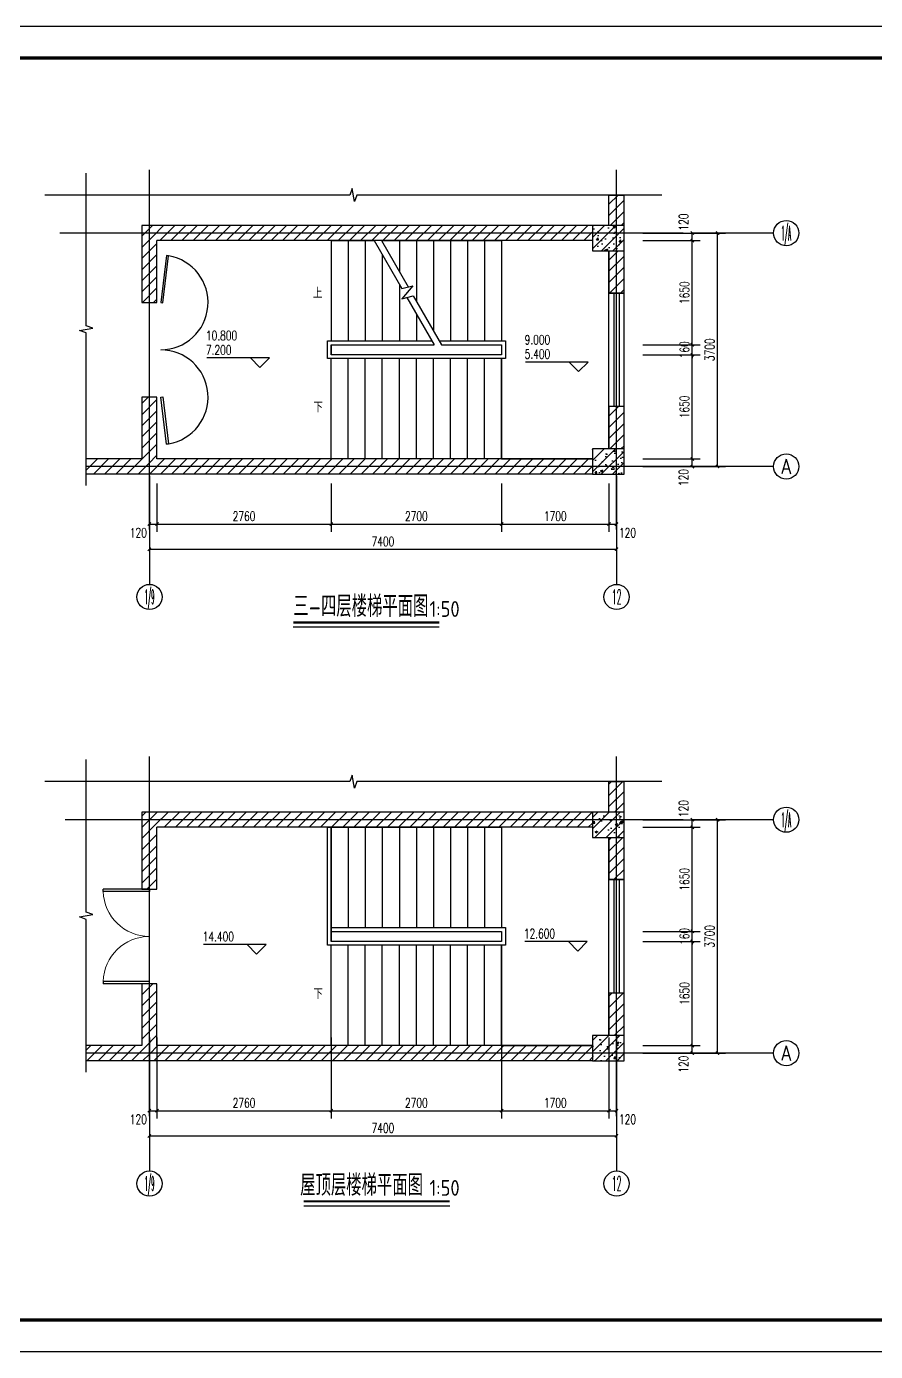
# Model space of a CAD drawing. Extents: x -522490 to 417652, y 450811 to 1108047.
# Drawn here: x 356802 to 370251, y 474331 to 495331 of the extents above; entities that cross this region are included whole.
import ezdxf
from ezdxf.enums import TextEntityAlignment as Align

# ---------------------------------------------------------------- set-up
doc = ezdxf.new("R2010")
doc.units = 0
doc.header["$LTSCALE"] = 1000
doc.header["$MEASUREMENT"] = 0
for name, color, linetype in [('AXIS', 3, 'Continuous'), ('AXIS_TEXT', 7, 'Continuous'), ('COLUMN', 9, 'Continuous'), ('DIM_ELEV', 3, 'Continuous'), ('DIM_SYMB', 3, 'Continuous'), ('DOTE', 1, 'Continuous'), ('PUB_DIM', 3, 'Continuous'), ('PUB_HATCH', 8, 'Continuous'), ('PUB_TEXT', 7, 'Continuous'), ('PUB_TITLE', 4, 'Continuous'), ('STAIR', 2, 'Continuous'), ('WALL', 9, 'Continuous'), ('WINDOW', 4, 'Continuous')]:
    doc.layers.add(name, color=color, linetype=linetype)
doc.styles.add('_TCH_AXIS', font='COMPLEX', dxfattribs={"bigfont": 'GBCBIG'})
doc.styles.add('_TCH_DIM', font='SIMPLEX', dxfattribs={"bigfont": 'GBCBIG'})
doc.styles.add('_TCH_DIM_T3', font='SIMPLEX', dxfattribs={"width": 0.705882, "bigfont": 'GBCBIG'})
doc.styles.get("Standard").update_dxf_attribs({"font": 'gbenor.shx', "bigfont": 'gbcbig.shx'})
doc.dimstyles.new('_TCH_ARCH&&50', dxfattribs={"dimtxt": 148.75, "dimasz": 50, "dimexe": 125, "dimexo": 150, "dimgap": 50, "dimtad": 1, "dimdec": 0, "dimzin": 0, "dimdsep": 46, "dimtxsty": '_TCH_DIM_T3', "dimblk": 'ARCHTICK', "dimcen": 0.09, "dimclrt": 7, "dimazin": 2, "dimtfac": 1, "dimtdec": 0, "dimtix": 1, "dimtmove": 2, "dimatfit": 3, "dimfxl": 0, "dimtolj": 1, "dimtzin": 0, "dimarcsym": 0})
pattern_1 = [(45, (0, 89.76), (-88.388383, 88.388383), [])]
pattern_2 = [(45, (0, 0), (-88.388348, 88.388348), []), (50, (0, 0), (358.63009, -31.37607), [37.5, -412.5]), (355, (0, 0), (-69.37567, 376.09607), [30, -330]), (100.4514, (29.9, -2.6), (289.2547, 344.71977), [31.8701, -350.57106]), (46.1842, (0, 100), (533.62052, -82.7595), [56.25, -618.75]), (96.6356, (44.47, 93.1), (467.33135, 487.05894), [47.80514, -525.8565]), (351.1842, (0, 100), (467.33097, 487.0593), [45, -495]), (21, (50, 75), (298.45353, -201.30945), [37.5, -412.5]), (326, (50, 75), (121.65767, 362.57502), [30, -330]), (71.4514, (74.87, 58.22), (420.11131, 161.26525), [31.8701, -350.57106]), (37.5, (0, 0), (6.079928, 166.446927), [0, -326, 0, -335, 0, -331.25]), (7.5, (0, 0), (131.53477, 197.205856), [0, -191, 0, -318.5, 0, -126.25]), (327.5, (-111.5, 0), (266.911218, -11.277436), [0, -125, 0, -390, 0, -517.5]), (317.5, (-161.5, 0), (291.593085, 50.05249), [0, -162.5, 0, -259, 0, -367.5])]

# ---------------------------------------------------------------- blocks, each defined once
blk = doc.blocks.new('_ArchTick')
at = {"color": 0, "linetype": 'ByBlock', "const_width": 0.4}
blk.add_lwpolyline([(-0.5, -0.5), (0.5, 0.5)], dxfattribs=at)
blk = doc.blocks.new('*D268')
at = {"layer": 'Defpoints', "color": 0}
for p in [(358748, 479460), (358868, 479460), (358868, 478148)]:
    blk.add_point(p, dxfattribs=at)
at = {"layer": 'PUB_DIM', "color": 0, "lineweight": -2}
for p, q in [((358748, 479310), (358748, 478023)), ((358868, 479310), (358868, 478023)), ((358748, 478148), (358868, 478148))]:
    blk.add_line(p, q, dxfattribs=at)
at = {"layer": 'PUB_DIM', "color": 0, "lineweight": -2, "xscale": 50, "yscale": 50, "zscale": 50, "rotation": 180}
blk.add_blockref('_ArchTick', (358748, 478148), dxfattribs=at)
at = {"layer": 'PUB_DIM', "color": 0, "lineweight": -2, "xscale": 50, "yscale": 50, "zscale": 50}
blk.add_blockref('_ArchTick', (358868, 478148), dxfattribs=at)
at = {"layer": 'PUB_DIM', "color": 7, "insert": (358573, 478011), "char_height": 148.8, "attachment_point": 5, "style": '_TCH_DIM_T3'}
blk.add_mtext('\\A1;120', dxfattribs=at)
blk = doc.blocks.new('*D269')
at = {"layer": 'Defpoints', "color": 0}
for p in [(358868, 479460), (361628, 479460), (361628, 478148)]:
    blk.add_point(p, dxfattribs=at)
at = {"layer": 'PUB_DIM', "color": 0, "lineweight": -2}
for p, q in [((358868, 479310), (358868, 478023)), ((361628, 479310), (361628, 478023)), ((358868, 478148), (361628, 478148))]:
    blk.add_line(p, q, dxfattribs=at)
at = {"layer": 'PUB_DIM', "color": 0, "lineweight": -2, "xscale": 50, "yscale": 50, "zscale": 50, "rotation": 180}
blk.add_blockref('_ArchTick', (358868, 478148), dxfattribs=at)
at = {"layer": 'PUB_DIM', "color": 0, "lineweight": -2, "xscale": 50, "yscale": 50, "zscale": 50}
blk.add_blockref('_ArchTick', (361628, 478148), dxfattribs=at)
at = {"layer": 'PUB_DIM', "color": 7, "insert": (360248, 478273), "char_height": 148.8, "attachment_point": 5, "style": '_TCH_DIM_T3'}
blk.add_mtext('\\A1;2760', dxfattribs=at)
blk = doc.blocks.new('*D270')
at = {"layer": 'Defpoints', "color": 0}
for p in [(361628, 479460), (364328, 479460), (364328, 478148)]:
    blk.add_point(p, dxfattribs=at)
at = {"layer": 'PUB_DIM', "color": 0, "lineweight": -2}
for p, q in [((361628, 479310), (361628, 478023)), ((364328, 479310), (364328, 478023)), ((361628, 478148), (364328, 478148))]:
    blk.add_line(p, q, dxfattribs=at)
at = {"layer": 'PUB_DIM', "color": 0, "lineweight": -2, "xscale": 50, "yscale": 50, "zscale": 50, "rotation": 180}
blk.add_blockref('_ArchTick', (361628, 478148), dxfattribs=at)
at = {"layer": 'PUB_DIM', "color": 0, "lineweight": -2, "xscale": 50, "yscale": 50, "zscale": 50}
blk.add_blockref('_ArchTick', (364328, 478148), dxfattribs=at)
at = {"layer": 'PUB_DIM', "color": 7, "insert": (362978, 478273), "char_height": 148.8, "attachment_point": 5, "style": '_TCH_DIM_T3'}
blk.add_mtext('\\A1;2700', dxfattribs=at)
blk = doc.blocks.new('*D271')
at = {"layer": 'Defpoints', "color": 0}
for p in [(364328, 479460), (366028, 479460), (366028, 478148)]:
    blk.add_point(p, dxfattribs=at)
at = {"layer": 'PUB_DIM', "color": 0, "lineweight": -2}
for p, q in [((364328, 479310), (364328, 478023)), ((366028, 479310), (366028, 478023)), ((364328, 478148), (366028, 478148))]:
    blk.add_line(p, q, dxfattribs=at)
at = {"layer": 'PUB_DIM', "color": 0, "lineweight": -2, "xscale": 50, "yscale": 50, "zscale": 50, "rotation": 180}
blk.add_blockref('_ArchTick', (364328, 478148), dxfattribs=at)
at = {"layer": 'PUB_DIM', "color": 0, "lineweight": -2, "xscale": 50, "yscale": 50, "zscale": 50}
blk.add_blockref('_ArchTick', (366028, 478148), dxfattribs=at)
at = {"layer": 'PUB_DIM', "color": 7, "insert": (365178, 478273), "char_height": 148.8, "attachment_point": 5, "style": '_TCH_DIM_T3'}
blk.add_mtext('\\A1;1700', dxfattribs=at)
blk = doc.blocks.new('*D272')
at = {"layer": 'Defpoints', "color": 0}
for p in [(366028, 479460), (366148, 479460), (366148, 478148)]:
    blk.add_point(p, dxfattribs=at)
at = {"layer": 'PUB_DIM', "color": 0, "lineweight": -2}
for p, q in [((366028, 479310), (366028, 478023)), ((366148, 479310), (366148, 478023)), ((366028, 478148), (366148, 478148))]:
    blk.add_line(p, q, dxfattribs=at)
at = {"layer": 'PUB_DIM', "color": 0, "lineweight": -2, "xscale": 50, "yscale": 50, "zscale": 50, "rotation": 180}
blk.add_blockref('_ArchTick', (366028, 478148), dxfattribs=at)
at = {"layer": 'PUB_DIM', "color": 0, "lineweight": -2, "xscale": 50, "yscale": 50, "zscale": 50}
blk.add_blockref('_ArchTick', (366148, 478148), dxfattribs=at)
at = {"layer": 'PUB_DIM', "color": 7, "insert": (366323, 478011), "char_height": 148.8, "attachment_point": 5, "style": '_TCH_DIM_T3'}
blk.add_mtext('\\A1;120', dxfattribs=at)
blk = doc.blocks.new('*D273')
at = {"layer": 'Defpoints', "color": 0}
for p in [(358748, 479060), (366148, 479060), (366148, 477748)]:
    blk.add_point(p, dxfattribs=at)
at = {"layer": 'PUB_DIM', "color": 0, "lineweight": -2}
for p, q in [((358748, 478910), (358748, 477623)), ((366148, 478910), (366148, 477623)), ((358748, 477748), (366148, 477748))]:
    blk.add_line(p, q, dxfattribs=at)
at = {"layer": 'PUB_DIM', "color": 0, "lineweight": -2, "xscale": 50, "yscale": 50, "zscale": 50, "rotation": 180}
blk.add_blockref('_ArchTick', (358748, 477748), dxfattribs=at)
at = {"layer": 'PUB_DIM', "color": 0, "lineweight": -2, "xscale": 50, "yscale": 50, "zscale": 50}
blk.add_blockref('_ArchTick', (366148, 477748), dxfattribs=at)
at = {"layer": 'PUB_DIM', "color": 7, "insert": (362448, 477873), "char_height": 148.8, "attachment_point": 5, "style": '_TCH_DIM_T3'}
blk.add_mtext('\\A1;7400', dxfattribs=at)
blk = doc.blocks.new('*D274')
at = {"layer": 'Defpoints', "color": 0}
for p in [(366414, 479180), (366414, 479060), (367349, 479180)]:
    blk.add_point(p, dxfattribs=at)
at = {"layer": 'PUB_DIM', "color": 0, "lineweight": -2}
for p, q in [((366564, 479180), (367474, 479180)), ((366564, 479060), (367474, 479060)), ((367349, 479060), (367349, 479180))]:
    blk.add_line(p, q, dxfattribs=at)
at = {"layer": 'PUB_DIM', "color": 0, "lineweight": -2, "xscale": 50, "yscale": 50, "zscale": 50}
for p, rotation in [((367349, 479180), 90), ((367349, 479060), 270)]:
    blk.add_blockref('_ArchTick', p, dxfattribs=dict(at, rotation=rotation))
at = {"layer": 'PUB_DIM', "color": 7, "insert": (367211, 478885), "char_height": 148.8, "attachment_point": 5, "rotation": 90, "style": '_TCH_DIM_T3'}
blk.add_mtext('\\A1;120', dxfattribs=at)
blk = doc.blocks.new('*D275')
at = {"layer": 'Defpoints', "color": 0}
for p in [(366414, 480830), (367349, 480830), (366414, 479180)]:
    blk.add_point(p, dxfattribs=at)
at = {"layer": 'PUB_DIM', "color": 0, "lineweight": -2}
for p, q in [((366564, 480830), (367474, 480830)), ((367349, 479180), (367349, 480830)), ((366564, 479180), (367474, 479180))]:
    blk.add_line(p, q, dxfattribs=at)
at = {"layer": 'PUB_DIM', "color": 0, "lineweight": -2, "xscale": 50, "yscale": 50, "zscale": 50}
for p, rotation in [((367349, 480830), 90), ((367349, 479180), 270)]:
    blk.add_blockref('_ArchTick', p, dxfattribs=dict(at, rotation=rotation))
at = {"layer": 'PUB_DIM', "color": 7, "insert": (367224, 480005), "char_height": 148.8, "attachment_point": 5, "rotation": 90, "style": '_TCH_DIM_T3'}
blk.add_mtext('\\A1;1650', dxfattribs=at)
blk = doc.blocks.new('*D276')
at = {"layer": 'Defpoints', "color": 0}
for p in [(366414, 480990), (367349, 480990), (366414, 480830)]:
    blk.add_point(p, dxfattribs=at)
at = {"layer": 'PUB_DIM', "color": 0, "lineweight": -2}
for p, q in [((366564, 480990), (367474, 480990)), ((367349, 480990), (367349, 481040)), ((367349, 480830), (367349, 480990)), ((366564, 480830), (367474, 480830)), ((367349, 480830), (367349, 480780))]:
    blk.add_line(p, q, dxfattribs=at)
at = {"layer": 'PUB_DIM', "color": 0, "lineweight": -2, "xscale": 50, "yscale": 50, "zscale": 50}
for p, rotation in [((367349, 480990), 270), ((367349, 480830), 90)]:
    blk.add_blockref('_ArchTick', p, dxfattribs=dict(at, rotation=rotation))
at = {"layer": 'PUB_DIM', "color": 7, "insert": (367224, 480910), "char_height": 148.8, "attachment_point": 5, "rotation": 90, "style": '_TCH_DIM_T3'}
blk.add_mtext('\\A1;160', dxfattribs=at)
blk = doc.blocks.new('*D277')
at = {"layer": 'Defpoints', "color": 0}
for p in [(366414, 482640), (367349, 482640), (366414, 480990)]:
    blk.add_point(p, dxfattribs=at)
at = {"layer": 'PUB_DIM', "color": 0, "lineweight": -2}
for p, q in [((366564, 482640), (367474, 482640)), ((367349, 480990), (367349, 482640)), ((366564, 480990), (367474, 480990))]:
    blk.add_line(p, q, dxfattribs=at)
at = {"layer": 'PUB_DIM', "color": 0, "lineweight": -2, "xscale": 50, "yscale": 50, "zscale": 50}
for p, rotation in [((367349, 482640), 90), ((367349, 480990), 270)]:
    blk.add_blockref('_ArchTick', p, dxfattribs=dict(at, rotation=rotation))
at = {"layer": 'PUB_DIM', "color": 7, "insert": (367224, 481815), "char_height": 148.8, "attachment_point": 5, "rotation": 90, "style": '_TCH_DIM_T3'}
blk.add_mtext('\\A1;1650', dxfattribs=at)
blk = doc.blocks.new('*D278')
at = {"layer": 'Defpoints', "color": 0}
for p in [(366414, 482760), (366414, 482640), (367349, 482760)]:
    blk.add_point(p, dxfattribs=at)
at = {"layer": 'PUB_DIM', "color": 0, "lineweight": -2}
for p, q in [((366564, 482760), (367474, 482760)), ((366564, 482640), (367474, 482640)), ((367349, 482640), (367349, 482760))]:
    blk.add_line(p, q, dxfattribs=at)
at = {"layer": 'PUB_DIM', "color": 0, "lineweight": -2, "xscale": 50, "yscale": 50, "zscale": 50}
for p, rotation in [((367349, 482760), 90), ((367349, 482640), 270)]:
    blk.add_blockref('_ArchTick', p, dxfattribs=dict(at, rotation=rotation))
at = {"layer": 'PUB_DIM', "color": 7, "insert": (367211, 482935), "char_height": 148.8, "attachment_point": 5, "rotation": 90, "style": '_TCH_DIM_T3'}
blk.add_mtext('\\A1;120', dxfattribs=at)
blk = doc.blocks.new('*D279')
at = {"layer": 'Defpoints', "color": 0}
for p in [(366814, 482760), (367749, 482760), (366814, 479060)]:
    blk.add_point(p, dxfattribs=at)
at = {"layer": 'PUB_DIM', "color": 0, "lineweight": -2}
for p, q in [((366964, 482760), (367874, 482760)), ((367749, 479060), (367749, 482760)), ((366964, 479060), (367874, 479060))]:
    blk.add_line(p, q, dxfattribs=at)
at = {"layer": 'PUB_DIM', "color": 0, "lineweight": -2, "xscale": 50, "yscale": 50, "zscale": 50}
for p, rotation in [((367749, 482760), 90), ((367749, 479060), 270)]:
    blk.add_blockref('_ArchTick', p, dxfattribs=dict(at, rotation=rotation))
at = {"layer": 'PUB_DIM', "color": 7, "insert": (367624, 480910), "char_height": 148.8, "attachment_point": 5, "rotation": 90, "style": '_TCH_DIM_T3'}
blk.add_mtext('\\A1;3700', dxfattribs=at)
blk = doc.blocks.new('*D280')
at = {"layer": 'Defpoints', "color": 0}
for p in [(358748, 488237), (358868, 488237), (358868, 487446)]:
    blk.add_point(p, dxfattribs=at)
at = {"layer": 'PUB_DIM', "color": 0, "lineweight": -2}
for p, q in [((358748, 488087), (358748, 487321)), ((358868, 488087), (358868, 487321)), ((358748, 487446), (358868, 487446))]:
    blk.add_line(p, q, dxfattribs=at)
at = {"layer": 'PUB_DIM', "color": 0, "lineweight": -2, "xscale": 50, "yscale": 50, "zscale": 50, "rotation": 180}
blk.add_blockref('_ArchTick', (358748, 487446), dxfattribs=at)
at = {"layer": 'PUB_DIM', "color": 0, "lineweight": -2, "xscale": 50, "yscale": 50, "zscale": 50}
blk.add_blockref('_ArchTick', (358868, 487446), dxfattribs=at)
at = {"layer": 'PUB_DIM', "color": 7, "insert": (358573, 487308), "char_height": 148.8, "attachment_point": 5, "style": '_TCH_DIM_T3'}
blk.add_mtext('\\A1;120', dxfattribs=at)
blk = doc.blocks.new('*D281')
at = {"layer": 'Defpoints', "color": 0}
for p in [(358868, 488237), (361628, 488237), (361628, 487446)]:
    blk.add_point(p, dxfattribs=at)
at = {"layer": 'PUB_DIM', "color": 0, "lineweight": -2}
for p, q in [((358868, 488087), (358868, 487321)), ((361628, 488087), (361628, 487321)), ((358868, 487446), (361628, 487446))]:
    blk.add_line(p, q, dxfattribs=at)
at = {"layer": 'PUB_DIM', "color": 0, "lineweight": -2, "xscale": 50, "yscale": 50, "zscale": 50, "rotation": 180}
blk.add_blockref('_ArchTick', (358868, 487446), dxfattribs=at)
at = {"layer": 'PUB_DIM', "color": 0, "lineweight": -2, "xscale": 50, "yscale": 50, "zscale": 50}
blk.add_blockref('_ArchTick', (361628, 487446), dxfattribs=at)
at = {"layer": 'PUB_DIM', "color": 7, "insert": (360248, 487570), "char_height": 148.8, "attachment_point": 5, "style": '_TCH_DIM_T3'}
blk.add_mtext('\\A1;2760', dxfattribs=at)
blk = doc.blocks.new('*D282')
at = {"layer": 'Defpoints', "color": 0}
for p in [(361628, 488237), (364328, 488237), (364328, 487446)]:
    blk.add_point(p, dxfattribs=at)
at = {"layer": 'PUB_DIM', "color": 0, "lineweight": -2}
for p, q in [((361628, 488087), (361628, 487321)), ((364328, 488087), (364328, 487321)), ((361628, 487446), (364328, 487446))]:
    blk.add_line(p, q, dxfattribs=at)
at = {"layer": 'PUB_DIM', "color": 0, "lineweight": -2, "xscale": 50, "yscale": 50, "zscale": 50, "rotation": 180}
blk.add_blockref('_ArchTick', (361628, 487446), dxfattribs=at)
at = {"layer": 'PUB_DIM', "color": 0, "lineweight": -2, "xscale": 50, "yscale": 50, "zscale": 50}
blk.add_blockref('_ArchTick', (364328, 487446), dxfattribs=at)
at = {"layer": 'PUB_DIM', "color": 7, "insert": (362978, 487570), "char_height": 148.8, "attachment_point": 5, "style": '_TCH_DIM_T3'}
blk.add_mtext('\\A1;2700', dxfattribs=at)
blk = doc.blocks.new('*D283')
at = {"layer": 'Defpoints', "color": 0}
for p in [(364328, 488237), (366028, 488237), (366028, 487446)]:
    blk.add_point(p, dxfattribs=at)
at = {"layer": 'PUB_DIM', "color": 0, "lineweight": -2}
for p, q in [((364328, 488087), (364328, 487321)), ((366028, 488087), (366028, 487321)), ((364328, 487446), (366028, 487446))]:
    blk.add_line(p, q, dxfattribs=at)
at = {"layer": 'PUB_DIM', "color": 0, "lineweight": -2, "xscale": 50, "yscale": 50, "zscale": 50, "rotation": 180}
blk.add_blockref('_ArchTick', (364328, 487446), dxfattribs=at)
at = {"layer": 'PUB_DIM', "color": 0, "lineweight": -2, "xscale": 50, "yscale": 50, "zscale": 50}
blk.add_blockref('_ArchTick', (366028, 487446), dxfattribs=at)
at = {"layer": 'PUB_DIM', "color": 7, "insert": (365178, 487570), "char_height": 148.8, "attachment_point": 5, "style": '_TCH_DIM_T3'}
blk.add_mtext('\\A1;1700', dxfattribs=at)
blk = doc.blocks.new('*D284')
at = {"layer": 'Defpoints', "color": 0}
for p in [(366028, 488237), (366148, 488237), (366148, 487446)]:
    blk.add_point(p, dxfattribs=at)
at = {"layer": 'PUB_DIM', "color": 0, "lineweight": -2}
for p, q in [((366028, 488087), (366028, 487321)), ((366148, 488087), (366148, 487321)), ((366028, 487446), (366148, 487446))]:
    blk.add_line(p, q, dxfattribs=at)
at = {"layer": 'PUB_DIM', "color": 0, "lineweight": -2, "xscale": 50, "yscale": 50, "zscale": 50, "rotation": 180}
blk.add_blockref('_ArchTick', (366028, 487446), dxfattribs=at)
at = {"layer": 'PUB_DIM', "color": 0, "lineweight": -2, "xscale": 50, "yscale": 50, "zscale": 50}
blk.add_blockref('_ArchTick', (366148, 487446), dxfattribs=at)
at = {"layer": 'PUB_DIM', "color": 7, "insert": (366323, 487308), "char_height": 148.8, "attachment_point": 5, "style": '_TCH_DIM_T3'}
blk.add_mtext('\\A1;120', dxfattribs=at)
blk = doc.blocks.new('*D285')
at = {"layer": 'Defpoints', "color": 0}
for p in [(358748, 488357), (366148, 488357), (366148, 487046)]:
    blk.add_point(p, dxfattribs=at)
at = {"layer": 'PUB_DIM', "color": 0, "lineweight": -2}
for p, q in [((358748, 488207), (358748, 486921)), ((366148, 488207), (366148, 486921)), ((358748, 487046), (366148, 487046))]:
    blk.add_line(p, q, dxfattribs=at)
at = {"layer": 'PUB_DIM', "color": 0, "lineweight": -2, "xscale": 50, "yscale": 50, "zscale": 50, "rotation": 180}
blk.add_blockref('_ArchTick', (358748, 487046), dxfattribs=at)
at = {"layer": 'PUB_DIM', "color": 0, "lineweight": -2, "xscale": 50, "yscale": 50, "zscale": 50}
blk.add_blockref('_ArchTick', (366148, 487046), dxfattribs=at)
at = {"layer": 'PUB_DIM', "color": 7, "insert": (362448, 487170), "char_height": 148.8, "attachment_point": 5, "style": '_TCH_DIM_T3'}
blk.add_mtext('\\A1;7400', dxfattribs=at)
blk = doc.blocks.new('*D286')
at = {"layer": 'Defpoints', "color": 0}
for p in [(366414, 488477), (367349, 488477), (366414, 488357)]:
    blk.add_point(p, dxfattribs=at)
at = {"layer": 'PUB_DIM', "color": 0, "lineweight": -2}
for p, q in [((366564, 488477), (367474, 488477)), ((367349, 488357), (367349, 488477)), ((366564, 488357), (367474, 488357))]:
    blk.add_line(p, q, dxfattribs=at)
at = {"layer": 'PUB_DIM', "color": 0, "lineweight": -2, "xscale": 50, "yscale": 50, "zscale": 50}
for p, rotation in [((367349, 488477), 90), ((367349, 488357), 270)]:
    blk.add_blockref('_ArchTick', p, dxfattribs=dict(at, rotation=rotation))
at = {"layer": 'PUB_DIM', "color": 7, "insert": (367211, 488182), "char_height": 148.8, "attachment_point": 5, "rotation": 90, "style": '_TCH_DIM_T3'}
blk.add_mtext('\\A1;120', dxfattribs=at)
blk = doc.blocks.new('*D287')
at = {"layer": 'Defpoints', "color": 0}
for p in [(366414, 490127), (367349, 490127), (366414, 488477)]:
    blk.add_point(p, dxfattribs=at)
at = {"layer": 'PUB_DIM', "color": 0, "lineweight": -2}
for p, q in [((366564, 490127), (367474, 490127)), ((367349, 488477), (367349, 490127)), ((366564, 488477), (367474, 488477))]:
    blk.add_line(p, q, dxfattribs=at)
at = {"layer": 'PUB_DIM', "color": 0, "lineweight": -2, "xscale": 50, "yscale": 50, "zscale": 50}
for p, rotation in [((367349, 490127), 90), ((367349, 488477), 270)]:
    blk.add_blockref('_ArchTick', p, dxfattribs=dict(at, rotation=rotation))
at = {"layer": 'PUB_DIM', "color": 7, "insert": (367224, 489302), "char_height": 148.8, "attachment_point": 5, "rotation": 90, "style": '_TCH_DIM_T3'}
blk.add_mtext('\\A1;1650', dxfattribs=at)
blk = doc.blocks.new('*D288')
at = {"layer": 'Defpoints', "color": 0}
for p in [(366414, 490287), (367349, 490287), (366414, 490127)]:
    blk.add_point(p, dxfattribs=at)
at = {"layer": 'PUB_DIM', "color": 0, "lineweight": -2}
for p, q in [((366564, 490287), (367474, 490287)), ((367349, 490287), (367349, 490337)), ((367349, 490127), (367349, 490287)), ((366564, 490127), (367474, 490127)), ((367349, 490127), (367349, 490077))]:
    blk.add_line(p, q, dxfattribs=at)
at = {"layer": 'PUB_DIM', "color": 0, "lineweight": -2, "xscale": 50, "yscale": 50, "zscale": 50}
for p, rotation in [((367349, 490287), 270), ((367349, 490127), 90)]:
    blk.add_blockref('_ArchTick', p, dxfattribs=dict(at, rotation=rotation))
at = {"layer": 'PUB_DIM', "color": 7, "insert": (367224, 490207), "char_height": 148.8, "attachment_point": 5, "rotation": 90, "style": '_TCH_DIM_T3'}
blk.add_mtext('\\A1;160', dxfattribs=at)
blk = doc.blocks.new('*D289')
at = {"layer": 'Defpoints', "color": 0}
for p in [(366414, 491937), (367349, 491937), (366414, 490287)]:
    blk.add_point(p, dxfattribs=at)
at = {"layer": 'PUB_DIM', "color": 0, "lineweight": -2}
for p, q in [((366564, 491937), (367474, 491937)), ((367349, 490287), (367349, 491937)), ((366564, 490287), (367474, 490287))]:
    blk.add_line(p, q, dxfattribs=at)
at = {"layer": 'PUB_DIM', "color": 0, "lineweight": -2, "xscale": 50, "yscale": 50, "zscale": 50}
for p, rotation in [((367349, 491937), 90), ((367349, 490287), 270)]:
    blk.add_blockref('_ArchTick', p, dxfattribs=dict(at, rotation=rotation))
at = {"layer": 'PUB_DIM', "color": 7, "insert": (367224, 491112), "char_height": 148.8, "attachment_point": 5, "rotation": 90, "style": '_TCH_DIM_T3'}
blk.add_mtext('\\A1;1650', dxfattribs=at)
blk = doc.blocks.new('*D290')
at = {"layer": 'Defpoints', "color": 0}
for p in [(366414, 492057), (367349, 492057), (366414, 491937)]:
    blk.add_point(p, dxfattribs=at)
at = {"layer": 'PUB_DIM', "color": 0, "lineweight": -2}
for p, q in [((366564, 492057), (367474, 492057)), ((367349, 491937), (367349, 492057)), ((366564, 491937), (367474, 491937))]:
    blk.add_line(p, q, dxfattribs=at)
at = {"layer": 'PUB_DIM', "color": 0, "lineweight": -2, "xscale": 50, "yscale": 50, "zscale": 50}
for p, rotation in [((367349, 492057), 90), ((367349, 491937), 270)]:
    blk.add_blockref('_ArchTick', p, dxfattribs=dict(at, rotation=rotation))
at = {"layer": 'PUB_DIM', "color": 7, "insert": (367211, 492232), "char_height": 148.8, "attachment_point": 5, "rotation": 90, "style": '_TCH_DIM_T3'}
blk.add_mtext('\\A1;120', dxfattribs=at)
blk = doc.blocks.new('*D291')
at = {"layer": 'Defpoints', "color": 0}
for p in [(366814, 492057), (367749, 492057), (366814, 488357)]:
    blk.add_point(p, dxfattribs=at)
at = {"layer": 'PUB_DIM', "color": 0, "lineweight": -2}
for p, q in [((366964, 492057), (367874, 492057)), ((367749, 488357), (367749, 492057)), ((366964, 488357), (367874, 488357))]:
    blk.add_line(p, q, dxfattribs=at)
at = {"layer": 'PUB_DIM', "color": 0, "lineweight": -2, "xscale": 50, "yscale": 50, "zscale": 50}
for p, rotation in [((367749, 492057), 90), ((367749, 488357), 270)]:
    blk.add_blockref('_ArchTick', p, dxfattribs=dict(at, rotation=rotation))
at = {"layer": 'PUB_DIM', "color": 7, "insert": (367624, 490207), "char_height": 148.8, "attachment_point": 5, "rotation": 90, "style": '_TCH_DIM_T3'}
blk.add_mtext('\\A1;3700', dxfattribs=at)
blk = doc.blocks.new('$DorLib2D$00000021')
for p, q in [((-0.993, 0.203), (-0.996, 0.181)), ((-0.996, 0.181), (-0.5, 0.12)), ((-0.497, 0.142), (-0.993, 0.203)), ((-0.5, 0.12), (-0.497, 0.142)), ((0.497, 0.142), (0.993, 0.203)), ((0.5, 0.12), (0.497, 0.142)), ((0.996, 0.181), (0.5, 0.12)), ((0.993, 0.203), (0.996, 0.181))]:
    blk.add_line(p, q)
blk.add_lwpolyline([(0.996, 0.181), (0.993, 0.203), (0.993, 0.203)])
for centre, start, end in [((-0.5, 0.12), 0, 170.3998), ((0.5, 0.12), 9.6002, 180)]:
    blk.add_arc(centre, 0.5, start, end)
blk = doc.blocks.new('$TCHSYS$WIN2D')
for p, q in [((-0.5, 0.5), (0.5, 0.5)), ((-0.5, 0.5), (-0.5, -0.5)), ((0.5, 0.5), (0.5, -0.5)), ((0.5, 0.167), (-0.5, 0.167)), ((0.5, -0.167), (-0.5, -0.167)), ((-0.5, -0.5), (0.5, -0.5))]:
    blk.add_line(p, q)
blk = doc.blocks.new('$DorLib2D$00000002')
for p, q in [((-0.5, 0), (-0.5, 0.4875)), ((-0.475, 0.4875), (-0.5, 0.4875)), ((-0.475, 0), (-0.475, 0.4875)), ((0.475, 0), (0.475, 0.4875)), ((0.475, 0.4875), (0.5, 0.4875)), ((0.5, 0), (0.5, 0.4875)), ((-0.5, 0), (-0.475, 0)), ((0.5, 0), (0.475, 0))]:
    blk.add_line(p, q)
at = {"lineweight": 13}
for centre, start, end in [((-0.4875, 0), 0, 88.53072), ((0.4875, 0), 91.46928, 180)]:
    blk.add_arc(centre, 0.4875, start, end, dxfattribs=at)

msp = doc.modelspace()

# ---------------------------------------------------------------- hatches: boundary and pattern name
at = {"layer": 'PUB_HATCH'}
h = msp.add_hatch(dxfattribs=at)
h.set_pattern_fill('普通砖', color=256, scale=50, style=0)
h.set_pattern_definition(pattern_1)
h.paths.add_polyline_path([(366028, 492177), (366268, 492177), (366268, 492660.2), (366028, 492660.2)])
h = msp.add_hatch(dxfattribs=at)
h.set_pattern_fill('普通砖', color=256, scale=50, style=0)
h.set_pattern_definition(pattern_1)
h.paths.add_polyline_path([(365768, 491937), (365768, 492177), (358628, 492177), (358868, 491937)])
h = msp.add_hatch(dxfattribs=at)
h.set_pattern_fill('普通砖', color=256, scale=50, style=0)
h.set_pattern_definition(pattern_1)
h.paths.add_polyline_path([(358628, 492177), (358628, 490957), (358868, 490957), (358868, 491937)])
h = msp.add_hatch(dxfattribs=at)
h.set_pattern_fill('钢筋混凝土', color=256, scale=50, style=0)
h.set_pattern_definition(pattern_2)
h.paths.add_polyline_path([(365768, 491777), (366268, 491777), (366268, 492177), (365768, 492177)])
h = msp.add_hatch(dxfattribs=at)
h.set_pattern_fill('普通砖', color=256, scale=50, style=0)
h.set_pattern_definition(pattern_1)
h.paths.add_polyline_path([(366268, 491777), (366028, 491777), (366028, 491107), (366268, 491107)])
h = msp.add_hatch(dxfattribs=at)
h.set_pattern_fill('普通砖', color=256, scale=50, style=0)
h.set_pattern_definition(pattern_1)
h.paths.add_polyline_path([(358868, 488477), (358868, 489457), (358628, 489457), (358628, 488477), (358748, 488397)])
h = msp.add_hatch(dxfattribs=at)
h.set_pattern_fill('普通砖', color=256, scale=50, style=0)
h.set_pattern_definition(pattern_1)
h.paths.add_polyline_path([(366028, 488637), (366268, 488637), (366268, 489307), (366028, 489307)])
h = msp.add_hatch(dxfattribs=at)
h.set_pattern_fill('普通砖', color=256, scale=50, style=0)
h.set_pattern_definition(pattern_1)
h.paths.add_polyline_path([(358748, 488397), (358628, 488477), (357748, 488477), (357748, 488237), (358748, 488237)])
h = msp.add_hatch(dxfattribs=at)
h.set_pattern_fill('普通砖', color=256, scale=50, style=0)
h.set_pattern_definition(pattern_1)
h.paths.add_polyline_path([(365768, 488237), (365768, 488477), (358868, 488477), (358748, 488397), (358748, 488237)])
h = msp.add_hatch(dxfattribs=at)
h.set_pattern_fill('钢筋混凝土', color=256, scale=50, style=0)
h.set_pattern_definition(pattern_2)
h.paths.add_polyline_path([(365768, 488237), (366268, 488237), (366268, 488637), (365768, 488637)])
h = msp.add_hatch(dxfattribs=at)
h.set_pattern_fill('普通砖', color=256, scale=50, style=0)
h.set_pattern_definition(pattern_1)
h.paths.add_polyline_path([(366028, 482879.6), (366268, 482879.6), (366268, 483362.7), (366028, 483362.7)])
h = msp.add_hatch(dxfattribs=at)
h.set_pattern_fill('普通砖', color=256, scale=50, style=0)
h.set_pattern_definition(pattern_1)
h.paths.add_polyline_path([(365768, 482639.6), (365768, 482879.6), (358628, 482879.6), (358868, 482639.6)])
h = msp.add_hatch(dxfattribs=at)
h.set_pattern_fill('普通砖', color=256, scale=50, style=0)
h.set_pattern_definition(pattern_1)
h.paths.add_polyline_path([(358628, 482879.6), (358628, 481659.6), (358868, 481659.6), (358868, 482639.6)])
h = msp.add_hatch(dxfattribs=at)
h.set_pattern_fill('钢筋混凝土', color=256, scale=50, style=0)
h.set_pattern_definition(pattern_2)
h.paths.add_polyline_path([(365768, 482479.6), (366268, 482479.6), (366268, 482879.6), (365768, 482879.6)])
h = msp.add_hatch(dxfattribs=at)
h.set_pattern_fill('普通砖', color=256, scale=50, style=0)
h.set_pattern_definition(pattern_1)
h.paths.add_polyline_path([(366268, 482479.6), (366028, 482479.6), (366028, 481809.6), (366268, 481809.6)])
h = msp.add_hatch(dxfattribs=at)
h.set_pattern_fill('普通砖', color=256, scale=50, style=0)
h.set_pattern_definition(pattern_1)
h.paths.add_polyline_path([(358868, 479179.6), (358868, 480159.6), (358628, 480159.6), (358628, 479179.6), (358748, 479099.6)])
h = msp.add_hatch(dxfattribs=at)
h.set_pattern_fill('普通砖', color=256, scale=50, style=0)
h.set_pattern_definition(pattern_1)
h.paths.add_polyline_path([(366028, 479339.6), (366268, 479339.6), (366268, 480009.6), (366028, 480009.6)])
h = msp.add_hatch(dxfattribs=at)
h.set_pattern_fill('钢筋混凝土', color=256, scale=50, style=0)
h.set_pattern_definition(pattern_2)
h.paths.add_polyline_path([(365768, 478939.6), (366268, 478939.6), (366268, 479339.6), (365768, 479339.6)])
h = msp.add_hatch(dxfattribs=at)
h.set_pattern_fill('普通砖', color=256, scale=50, style=0)
h.set_pattern_definition(pattern_1)
h.paths.add_polyline_path([(358748, 479099.6), (358628, 479179.6), (357748, 479179.6), (357748, 478939.6), (358748, 478939.6)])
h = msp.add_hatch(dxfattribs=at)
h.set_pattern_fill('普通砖', color=256, scale=50, style=0)
h.set_pattern_definition(pattern_1)
h.paths.add_polyline_path([(365768, 478939.6), (365768, 479179.6), (358868, 479179.6), (358748, 479099.6), (358748, 478939.6)])

# ---------------------------------------------------------------- linework, layer by layer
at = {"layer": 'AXIS'}
for p, q in [((368636.9, 492057), (367348.6, 492057)), ((368636.9, 488357), (367348.6, 488357)), ((358748, 487778), (358748, 486489.8)), ((366148, 487778), (366148, 486489.8)), ((368636.9, 482759.6), (367348.6, 482759.6)), ((368636.9, 479059.6), (367348.6, 479059.6)), ((358748, 478480.6), (358748, 477192.3)), ((366148, 478480.6), (366148, 477192.3))]:
    msp.add_line(p, q, dxfattribs=at)
for centre in [(368836.9, 492057), (368836.9, 488357), (358749.9, 486289.8), (366149.9, 486289.8), (368836.9, 482759.6), (368836.9, 479059.6), (358749.9, 476992.3), (366149.9, 476992.3)]:
    msp.add_circle(centre, 200, dxfattribs=at)
at = {"layer": 'COLUMN', "color": 5}
for p, q in [((366268, 492177), (365768, 492177)), ((365768, 492177), (365768, 491777)), ((366268, 491777), (366268, 492177)), ((365768, 491777), (366268, 491777)), ((366268, 488637), (365768, 488637)), ((365768, 488637), (365768, 488237)), ((366268, 488237), (366268, 488637)), ((365768, 488237), (366268, 488237)), ((366268, 482879.6), (365768, 482879.6)), ((365768, 482879.6), (365768, 482479.6)), ((366268, 482479.6), (366268, 482879.6)), ((365768, 482479.6), (366268, 482479.6)), ((366268, 479339.6), (365768, 479339.6)), ((365768, 479339.6), (365768, 478939.6)), ((366268, 478939.6), (366268, 479339.6)), ((365768, 478939.6), (366268, 478939.6))]:
    msp.add_line(p, q, dxfattribs=at)
at = {"layer": 'DIM_ELEV'}
for p, q in [((360648.5, 490078.2), (359659, 490078.2)), ((360498.5, 489928.2), (360348.5, 490078.2)), ((360498.5, 489928.2), (360648.5, 490078.2)), ((365697.3, 490012.8), (364707.8, 490012.8)), ((365547.3, 489862.8), (365397.3, 490012.8)), ((365547.3, 489862.8), (365697.3, 490012.8)), ((360597.2, 480780.1), (359607.7, 480780.1)), ((360447.2, 480630.1), (360297.2, 480780.1)), ((360447.2, 480630.1), (360597.2, 480780.1)), ((365685.3, 480826.8), (364695.8, 480826.8)), ((365535.3, 480676.8), (365385.3, 480826.8)), ((365535.3, 480676.8), (365685.3, 480826.8))]:
    msp.add_line(p, q, dxfattribs=at)
at = {"layer": 'DIM_SYMB'}
for points in [[(357748, 488057), (357748, 490476.9), (357643, 490515.1), (357853, 490552.1), (357748, 490589.4), (357748, 493009.2)], [(366868, 492660.2), (362036.5, 492660.2), (361998.3, 492555.2), (361961.3, 492765.2), (361924, 492660.2), (357092.6, 492660.2)], [(361027.8, 485815.6), (363340.7, 485815.6)], [(357748, 478759.6), (357748, 481179.4), (357643, 481217.6), (357853, 481254.6), (357748, 481291.9), (357748, 483711.7)], [(366868, 483362.7), (362036.5, 483362.7), (361998.3, 483257.7), (361961.3, 483467.7), (361924, 483362.7), (357092.6, 483362.7)], [(361192.5, 476640.5), (363505.4, 476640.5)]]:
    msp.add_lwpolyline(points, dxfattribs=at)
for points in [[(361493, 491112, 0, 0, 0), (362558, 491112, 40, 0, 0), (362708, 491112, 0, 0, 0)], [(361493, 489302, 0, 0, 0), (365178, 489302, 0, 0, 0), (365178, 491112, 0, 0, 0), (363128, 491112, 40, 0, 0), (362978, 491112, 0, 0, 0)], [(361493, 480004.6, 0, 0, 0), (365178, 480004.6, 0, 0, 0), (365178, 481814.6, 0, 0, 0), (361913, 481814.6, 40, 0, 0), (361763, 481814.6, 0, 0, 0)]]:
    msp.add_lwpolyline(points, format="xyseb", dxfattribs=at)
at = {"layer": 'DIM_SYMB', "const_width": 35}
for points in [[(361027.8, 485885.6), (363340.7, 485885.6)], [(361192.5, 476710.5), (363505.4, 476710.5)]]:
    msp.add_lwpolyline(points, dxfattribs=at)
at = {"layer": 'DOTE'}
for p, q in [((358748, 487357), (358748, 493057)), ((366148, 487357), (366148, 493057)), ((367202.7, 492057), (357330.1, 492057)), ((367555.4, 488357), (357748, 488357)), ((358748, 478059.6), (358748, 483759.6)), ((366148, 478059.6), (366148, 483759.6)), ((367202.7, 482759.6), (357413.9, 482759.6)), ((367555.4, 479059.6), (357748, 479059.6))]:
    msp.add_line(p, q, dxfattribs=at)
at = {"layer": 'PUB_TITLE'}
msp.add_lwpolyline([(343352.5, 474331.1), (387902.5, 474331.1), (387902.5, 495331.1), (343352.5, 495331.1)], close=True, dxfattribs=at)
at = {"layer": 'PUB_TITLE', "const_width": 50}
msp.add_lwpolyline([(344602.5, 474831.1), (387402.5, 474831.1), (387402.5, 494831.1), (344602.5, 494831.1)], close=True, dxfattribs=at)
at = {"layer": 'STAIR'}
for p, q in [((361628, 491937), (362308.9, 491937)), ((361628, 491937), (361628, 490347)), ((361898, 491937), (361898, 490347)), ((362168, 491937), (362168, 490347)), ((362308.9, 491937), (362748, 491176.4)), ((362424.4, 491937), (364328, 491937)), ((362424.4, 491937), (362848, 491203.2)), ((362438, 491937), (362438, 491913.5)), ((362708, 491937), (362708, 491445.9)), ((362978, 491937), (362978, 490978.2)), ((363248, 491937), (363248, 490510.6)), ((363518, 491937), (363518, 490347)), ((363788, 491937), (363788, 490347)), ((364058, 491937), (364058, 490347)), ((364328, 491937), (364328, 490347)), ((365768, 491937), (364328, 491937)), ((364328, 491937), (364328, 490347)), ((362438, 491713.5), (362438, 490347)), ((366028, 488637), (366028, 491777)), ((362708, 491245.9), (362708, 490347)), ((362920.4, 491222.6), (362747.5, 491016.6)), ((362748, 491176.4), (362920.4, 491222.6)), ((362747.5, 491016.6), (362927.9, 491064.9)), ((362827.9, 491038.1), (363261.5, 490287)), ((362927.9, 491064.9), (363377, 490287)), ((362978, 490778.2), (362978, 490347)), ((361568, 490067), (361568, 490347)), ((361568, 490347), (363226.9, 490347)), ((361628, 490287), (363261.5, 490287)), ((361628, 490127), (361628, 490287)), ((361628, 490287), (363261.5, 490287)), ((361628, 490287), (361628, 490127)), ((363342.4, 490347), (364388, 490347)), ((363377, 490287), (364328, 490287)), ((363377, 490287), (364328, 490287)), ((364328, 490287), (364328, 490127)), ((364328, 490287), (364328, 490127)), ((364388, 490347), (364388, 490067)), ((364388, 490067), (361568, 490067)), ((364328, 490127), (361628, 490127)), ((364328, 490127), (361628, 490127)), ((361628, 488477), (361628, 490067)), ((361898, 488477), (361898, 490067)), ((362168, 488477), (362168, 490067)), ((362438, 488477), (362438, 490067)), ((362708, 488477), (362708, 490067)), ((362978, 488477), (362978, 490067)), ((363248, 488477), (363248, 490067)), ((363518, 488477), (363518, 490067)), ((363788, 488477), (363788, 490067)), ((364058, 488477), (364058, 490067)), ((364328, 488477), (364328, 490067)), ((364328, 490067), (364328, 488477)), ((364328, 488477), (361628, 488477)), ((364328, 488477), (365768, 488477)), ((361568, 480769.6), (361568, 482639.6)), ((361568, 482639.6), (361628, 482639.6)), ((361628, 482639.6), (364328, 482639.6)), ((361628, 482639.6), (361628, 481049.6)), ((361628, 480829.6), (361628, 482639.6)), ((361898, 482639.6), (361898, 481049.6)), ((362168, 482639.6), (362168, 481049.6)), ((362438, 482639.6), (362438, 481049.6)), ((362708, 482639.6), (362708, 481049.6)), ((362978, 482639.6), (362978, 481049.6)), ((363248, 482639.6), (363248, 481049.6)), ((363518, 482639.6), (363518, 481049.6)), ((363788, 482639.6), (363788, 481049.6)), ((364058, 482639.6), (364058, 481049.6)), ((364328, 482639.6), (364328, 481049.6)), ((365768, 482639.6), (364328, 482639.6)), ((364328, 482639.6), (364328, 481049.6)), ((366028, 479339.6), (366028, 482479.6)), ((361628, 481049.6), (361628, 480989.6)), ((361628, 481049.6), (364388, 481049.6)), ((361628, 481049.6), (361628, 480989.6)), ((361628, 480989.6), (364328, 480989.6)), ((361628, 480989.6), (364328, 480989.6)), ((361628, 480989.6), (361628, 480829.6)), ((364328, 480989.6), (364328, 480829.6)), ((364328, 480989.6), (364328, 480829.6)), ((364388, 481049.6), (364388, 480769.6)), ((364388, 480769.6), (361568, 480769.6)), ((364328, 480829.6), (361628, 480829.6)), ((364328, 480829.6), (361628, 480829.6)), ((361628, 479179.6), (361628, 480769.6)), ((361898, 479179.6), (361898, 480769.6)), ((362168, 479179.6), (362168, 480769.6)), ((362438, 479179.6), (362438, 480769.6)), ((362708, 479179.6), (362708, 480769.6)), ((362978, 479179.6), (362978, 480769.6)), ((363248, 479179.6), (363248, 480769.6)), ((363518, 479179.6), (363518, 480769.6)), ((363788, 479179.6), (363788, 480769.6)), ((364058, 479179.6), (364058, 480769.6)), ((364328, 479179.6), (364328, 480769.6)), ((364328, 480769.6), (364328, 479179.6)), ((364328, 479179.6), (361628, 479179.6)), ((364328, 479179.6), (365768, 479179.6))]:
    msp.add_line(p, q, dxfattribs=at)
at = {"layer": 'WALL', "color": 5}
for p, q in [((366028, 492177), (366028, 492660.2)), ((366028, 492660.2), (366268, 492660.2)), ((366268, 492177), (366268, 492660.2)), ((365768, 492177), (358628, 492177)), ((358628, 492177), (358628, 490957)), ((365768, 491937), (358868, 491937)), ((358868, 490957), (358868, 491937)), ((366028, 491777), (366028, 491107)), ((366268, 491107), (366268, 491777)), ((366028, 491107), (366268, 491107)), ((358628, 490957), (358868, 490957)), ((358868, 489457), (358628, 489457)), ((358628, 489457), (358628, 488477)), ((358868, 488477), (358868, 489457)), ((366268, 489307), (366028, 489307)), ((366028, 489307), (366028, 488637)), ((366268, 488637), (366268, 489307)), ((358628, 488477), (357748, 488477)), ((357748, 488237), (357748, 488477)), ((365768, 488477), (358868, 488477)), ((358748, 488237), (357748, 488237)), ((365768, 488237), (358748, 488237)), ((366028, 482879.6), (366028, 483362.7)), ((366028, 483362.7), (366268, 483362.7)), ((366268, 482879.6), (366268, 483362.7)), ((365768, 482879.6), (358628, 482879.6)), ((358628, 482879.6), (358628, 481659.6)), ((365768, 482639.6), (358868, 482639.6)), ((358868, 481659.6), (358868, 482639.6)), ((366028, 482479.6), (366028, 481809.6)), ((366268, 481809.6), (366268, 482479.6)), ((366028, 481809.6), (366268, 481809.6)), ((358628, 481659.6), (358868, 481659.6)), ((358868, 480159.6), (358628, 480159.6)), ((358628, 480159.6), (358628, 479179.6)), ((358868, 479179.6), (358868, 480159.6)), ((366268, 480009.6), (366028, 480009.6)), ((366028, 480009.6), (366028, 479339.6)), ((366268, 479339.6), (366268, 480009.6)), ((358628, 479179.6), (357748, 479179.6)), ((357748, 478939.6), (357748, 479179.6)), ((365768, 479179.6), (358868, 479179.6)), ((358748, 478939.6), (357748, 478939.6)), ((365768, 478939.6), (358748, 478939.6))]:
    msp.add_line(p, q, dxfattribs=at)

# ---------------------------------------------------------------- block references
at = {"layer": 'WINDOW'}
for name, p, xscale, yscale, zscale, rotation in [('$DorLib2D$00000021', (358748, 490207), 1500, 1500, 1500, 270), ('$TCHSYS$WIN2D', (366148, 490207), 1800, -240, 1800, 90), ('$TCHSYS$WIN2D', (366148, 480909.6), 1800, -240, 1800, 90), ('$DorLib2D$00000002', (358748, 480909.6), 1500, -1500, 1500, 270)]:
    msp.add_blockref(name, p, dxfattribs=dict(at, xscale=xscale, yscale=yscale, zscale=zscale, rotation=rotation))

# ---------------------------------------------------------------- texts
at = {"layer": 'AXIS_TEXT', "style": '_TCH_AXIS'}
for s, height, width, p, p2 in [('1/A', 232.97, 0.254545, (368759.2, 491940.6), (368914.5, 491940.6)), ('A', 233, 0.777778, (368759.2, 488240.6), (368914.5, 488240.6)), ('1/9', 232.97, 0.27451, (358672.3, 486173.3), (358827.6, 486173.3)), ('12', 232.97, 0.482759, (366072.3, 486173.3), (366227.6, 486173.3)), ('1/A', 232.97, 0.254545, (368759.2, 482643.1), (368914.5, 482643.1)), ('A', 233, 0.777778, (368759.2, 478943.1), (368914.5, 478943.1)), ('1/9', 232.97, 0.27451, (358672.3, 476875.8), (358827.6, 476875.8)), ('12', 232.97, 0.482759, (366072.3, 476875.8), (366227.6, 476875.8))]:
    msp.add_text(s, height=height, dxfattribs=dict(at, width=width)).set_placement(p, p2, align=Align.FIT)
at = {"layer": 'PUB_TEXT', "style": '_TCH_DIM'}
for s, p in [('上', (361336.2, 491024.5)), ('下', (361345.5, 489214.5)), ('下', (361345.5, 479917.1))]:
    msp.add_text(s, height=168.8, dxfattribs=at).set_placement(p)
at = {"layer": 'PUB_TEXT', "style": '_TCH_DIM', "width": 0.705882}
for s, p in [('10.800', (359644, 490358.2)), ('9.000', (364692.8, 490292.8)), ('7.200', (359644, 490130.7)), ('5.400', (364692.8, 490065.3)), ('14.400', (359592.7, 480832.6)), ('12.600', (364680.8, 480879.3))]:
    msp.add_text(s, height=148.75, dxfattribs=at).set_placement(p)
at = {"layer": 'PUB_TEXT'}
for s, height, p in [('三-四层楼梯平面图', 337.59, (361027.8, 485974.2)), ('1:50', 250, (363185.8, 485974.2)), ('屋顶层楼梯平面图', 337.59, (361137.5, 476799.1)), ('1:50', 250, (363185.8, 476799.1))]:
    msp.add_text(s, height=height, dxfattribs=at).set_placement(p)

# ---------------------------------------------------------------- dimensions: what is measured, and where the dimension line sits
at = {"layer": 'PUB_DIM'}
for base, p1, p2, angle, picture, middle in [((367348.6, 492057), (366414.2, 491937), (366414.2, 492057), 90, '*D290', (367211.1, 492232)), ((367348.6, 488477), (366414.2, 488357), (366414.2, 488477), 90, '*D286', (367211.1, 488182)), ((358868, 487445.9), (358748, 488237), (358868, 488237), 0, '*D280', (358573, 487308.4)), ((366148, 487445.9), (366028, 488237), (366148, 488237), 0, '*D284', (366323, 487308.4)), ((367348.6, 482759.6), (366414.2, 482639.6), (366414.2, 482759.6), 90, '*D278', (367211.1, 482934.6)), ((358868, 478148.4), (358748, 479459.6), (358868, 479459.6), 0, '*D268', (358573, 478010.9)), ((366148, 478148.4), (366028, 479459.6), (366148, 479459.6), 0, '*D272', (366323, 478010.9)), ((367348.6, 479179.6), (366414.2, 479059.6), (366414.2, 479179.6), 90, '*D274', (367211.1, 478884.6))]:
    dim = msp.add_linear_dim(base=base, p1=p1, p2=p2, angle=angle, dimstyle='_TCH_ARCH&&50', dxfattribs=at)
    dim.commit()
    dim.dimension.update_dxf_attribs({"geometry": picture, "text_midpoint": middle, "dimtype": 129})
for p1, p2, distance, picture, middle in [((366814.2, 488357), (366814.2, 492057), -934.4, '*D291', (367624.2, 490207)), ((366414.2, 490287), (366414.2, 491937), -934.4, '*D289', (367224.2, 491112)), ((366414.2, 490127), (366414.2, 490287), -934.4, '*D288', (367224.2, 490207)), ((366414.2, 488477), (366414.2, 490127), -934.4, '*D287', (367224.2, 489302)), ((358748, 488357), (366148, 488357), -1311.1, '*D285', (362448, 487170.3)), ((358868, 488237), (361628, 488237), -791.1, '*D281', (360248, 487570.3)), ((361628, 488237), (364328, 488237), -791.1, '*D282', (362978, 487570.3)), ((364328, 488237), (366028, 488237), -791.1, '*D283', (365178, 487570.3)), ((366814.2, 479059.6), (366814.2, 482759.6), -934.4, '*D279', (367624.2, 480909.6)), ((366414.2, 480989.6), (366414.2, 482639.6), -934.4, '*D277', (367224.2, 481814.6)), ((366414.2, 480829.6), (366414.2, 480989.6), -934.4, '*D276', (367224.2, 480909.6)), ((366414.2, 479179.6), (366414.2, 480829.6), -934.4, '*D275', (367224.2, 480004.6)), ((358868, 479459.6), (361628, 479459.6), -1311.1, '*D269', (360248, 478272.8)), ((361628, 479459.6), (364328, 479459.6), -1311.1, '*D270', (362978, 478272.8)), ((364328, 479459.6), (366028, 479459.6), -1311.1, '*D271', (365178, 478272.8)), ((358748, 479059.6), (366148, 479059.6), -1311.1, '*D273', (362448, 477872.8))]:
    dim = msp.add_aligned_dim(p1=p1, p2=p2, distance=distance, dimstyle='_TCH_ARCH&&50', dxfattribs=at)
    dim.commit()
    dim.dimension.update_dxf_attribs({"geometry": picture, "text_midpoint": middle})

doc.saveas('drawing.dxf')
